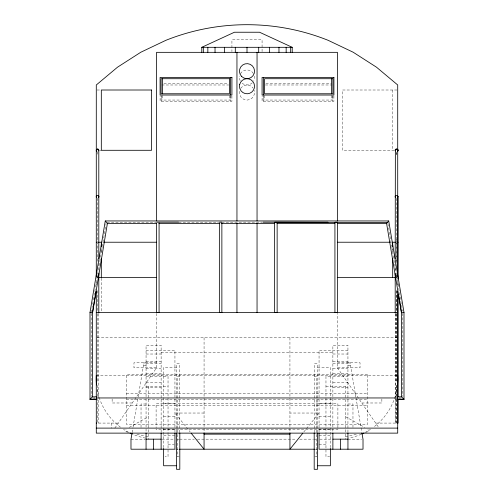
<?xml version="1.0" encoding="UTF-8"?>
<svg xmlns="http://www.w3.org/2000/svg" width="494" height="494" viewBox="0 0 494 494"><rect width="100%" height="100%" fill="white"/><g stroke="black" fill="none" stroke-linecap="round" stroke-linejoin="round"><path stroke-width="0.37" stroke-dasharray="2.47 1.85" d="M239.615 91.322L239.467 92.681A7.534 7.534 0 0 0 254.317 94.317L254.534 92.359A7.534 7.534 0 0 0 254.237 90.414M91.267 312.628L102.159 247.278M102.283 246.518L106.08 223.652M132.133 432.472L132.905 427.934M133.028 427.18L138.017 397.707M138.147 396.954L143.902 362.948L146.057 362.948M114.836 428.107L156.573 367.82L156.573 313.32M303.779 432.009L319.056 413.033L289.935 413.033M129.286 427.378L148.564 416.664M345.436 436.758L357.1 434.17M365.85 432.225L368.042 431.737L368.042 429.224M163.891 83.727L228.129 83.727M265.871 83.727L331.641 83.727M161.859 84.987L228.648 84.987M265.352 84.987L332.141 84.987M97.003 90.007L100.597 90.007M396.997 90.007L342.453 90.007L342.453 150.293L394.126 150.293M99.874 150.293L101.313 150.293M107.105 222.201L155.876 222.201M178.791 222.201L218.632 222.201M221.825 222.201L262.339 222.133M96.287 277.393L97.726 277.393M97.052 337.68L397.713 337.68M146.057 350.24L174.944 350.24L174.944 432.324M347.943 350.24L319.056 350.24L319.056 432.324M161.124 352.747L332.876 352.747M146.057 354.031L161.124 354.007M332.876 354.007L347.943 354.031M146.057 361.54L161.124 361.565M332.876 361.565L347.943 361.54M156.573 362.8L133.967 362.8L133.967 367.82L156.573 367.82M337.427 362.8L360.033 362.8L360.033 367.82L337.427 367.82L337.427 313.32M347.943 362.948L350.098 362.948L355.853 396.954M146.057 363.3L161.124 363.3M332.876 363.3L347.943 363.3M146.057 365.461L143.902 365.461L143.902 362.948M347.943 365.461L350.098 365.461L350.098 362.948M176.512 367.345L163.638 367.345L163.638 447.78M317.488 367.345L330.363 367.345L330.363 447.78M146.057 368.32L161.124 368.32M332.876 368.32L347.943 368.32M146.057 373.347L161.124 373.347M332.876 373.347L347.943 373.347M96.287 375.354L397.713 375.354M146.057 376.36L161.124 376.36M163.638 376.397L168.034 376.397L168.034 456.703L165.101 456.703M330.363 376.397L325.966 376.397L325.966 456.703L329.628 456.703M332.876 376.36L347.943 376.36M179.81 376.471L177.297 376.471L177.297 456.635L179.18 456.635M314.19 376.471L316.703 376.471L316.703 456.635L314.82 456.635M146.057 382.782L161.124 382.782M332.876 382.782L347.943 382.764M146.057 386.407L168.034 386.407M325.966 386.407L347.943 386.407M146.057 387.79L161.124 387.802M332.876 387.802L347.943 387.79M126.433 393.804L367.567 393.804M93.415 397.96L94.854 397.96M399.146 397.96L400.585 397.96M93.415 398.034L94.854 398.034M399.146 398.034L400.585 398.034M126.433 399.529L367.567 399.529M132.225 402.987L112.132 402.987L112.132 397.96M361.775 402.987L381.868 402.987L381.868 397.96M163.638 403.814L174.944 403.814M319.056 403.814L330.363 403.814M146.057 403.993L141.031 403.993L141.031 427.545M347.943 403.993L352.969 403.993L352.969 427.545M126.433 405.253L367.567 405.253M204.065 413.033L174.944 413.033L190.221 432.009M163.638 416.553L174.944 416.553M319.056 416.553L330.363 416.553M118.313 423.08L97.546 423.08L97.546 399.22M375.687 423.08L397.713 423.08M163.638 429.286L174.944 429.286M319.056 429.286L330.363 429.286M163.638 435.22L174.944 435.22M319.056 435.22L330.363 435.22M161.958 439.16L174.271 439.16M177.352 439.16L178.89 439.16M179.662 439.16L194.284 439.16M197.359 439.16L296.641 439.16M299.716 439.16L312.801 439.16M313.573 439.16L316.648 439.16M319.729 439.16L332.042 439.16M130.984 439.271L145.304 439.271M347.943 439.271L361.509 439.271M168.034 444.18L174.172 444.18M319.056 444.18L325.966 444.18M175.71 449.207L178.772 449.207M315.228 449.207L318.29 449.207M128.15 432.225L125.958 431.737L125.958 429.224M136.9 434.17L144.921 435.949M145.65 436.109L148.564 436.758M345.436 416.664L364.714 427.378M337.427 367.82L379.164 428.107M355.983 397.707L360.972 427.18M361.095 427.934L361.867 432.472M387.92 223.652L391.717 246.518M391.841 247.278L397.164 279.19M397.287 279.882L402.48 311.109M402.734 313.332L402.734 396.491M398.078 282.877L398.078 285.958M397.713 282.568L397.713 286.057M396.824 152.448L396.824 154.603M396.824 239.436L396.824 241.529M396.824 242.999L396.824 263.006M396.824 275.319L396.824 277.628M396.824 290.713L396.824 313.029M396.824 313.801L396.824 382.294M396.824 385.369L396.824 398.454M396.824 399.226L396.824 423.08M396.454 152.461L396.454 154.622M396.454 198.298L396.454 262.962M396.454 275.282L396.454 277.591M396.454 290.676L396.454 312.998M396.454 313.77L396.454 382.282M396.454 385.363L396.454 398.448M396.454 399.22L396.454 423.08M395.571 267.47L395.571 270.551M395.571 313.69L395.571 398.43M395.571 399.201L395.571 423.08M395.2 263.339L395.2 266.809M395.2 313.77L395.2 396.91M395.2 397.676L395.2 423.08M392.687 90.007L392.687 150.293M392.687 249.106L392.687 252.928M347.943 432.38L347.943 345.213L332.876 345.213L332.876 432.355M345.436 386.407L345.436 439.271M337.896 427.699L337.896 403.678L156.104 403.678L156.104 427.699M337.896 428.983L337.896 429.422L156.104 429.422L156.104 428.983M333.913 95.96L333.913 101.313L262.073 101.313L262.073 95.96M332.907 95.533L332.907 100.054L263.074 100.054L263.074 95.533M332.406 95.96L332.406 101.313M331.4 95.533L331.4 100.054M317.488 432.448L317.488 363.8L314.19 363.8L314.19 432.448M289.935 337.68L289.935 434.133M264.58 95.533L264.58 100.054M263.58 95.96L263.58 101.313M262.073 51.592L262.073 39.773L231.927 39.773L231.927 51.592M231.927 95.96L231.927 101.313L160.087 101.313L160.087 95.96M230.926 95.533L230.926 100.054L161.093 100.054L161.093 95.533M230.42 95.96L230.42 101.313M229.42 95.533L229.42 100.054M204.065 337.68L204.065 434.133M179.81 432.448L179.81 363.8L176.512 363.8L176.512 432.448M162.6 95.533L162.6 100.054M161.594 95.96L161.594 101.313M161.124 432.355L161.124 345.213L146.057 345.213L146.057 432.38M148.564 386.407L148.564 439.271M111.36 423.08L111.36 428.107M101.313 249.106L101.313 252.928M101.313 278.159L101.313 311.794M98.8 263.339L98.8 266.809M98.8 313.77L98.8 423.08M97.546 151.738L97.546 154.622M97.546 198.298L97.546 263.006M97.546 275.282L97.546 277.628M97.546 290.676L97.546 313.029M97.546 313.77L97.546 382.294M97.546 385.363L97.546 398.454M96.287 282.568L96.287 286.057M91.267 313.332L91.267 396.491M145.471 438.129A60.379 60.379 0 0 1 132.676 434.226M128.644 432.312A60.379 60.379 0 0 1 123.512 429.305M120.456 427.168A60.379 60.379 0 0 1 96.898 387.975M397.102 387.975A60.379 60.379 0 0 1 373.544 427.168M370.488 429.305A60.379 60.379 0 0 1 365.356 432.312M361.324 434.226A60.379 60.379 0 0 1 348.529 438.129M254.422 76.138A7.534 7.534 0 0 1 253.83 80.633M252.329 82.776A7.534 7.534 0 0 1 241.671 82.776M240.17 80.633A7.534 7.534 0 0 1 239.578 76.138M240.473 73.68A7.534 7.534 0 0 1 253.527 73.68M240.739 88.333A7.534 7.534 0 0 1 253.082 88.068M367.567 374.662L126.433 374.662L126.433 424.395L367.567 424.395L367.567 374.662"/><path stroke-width="0.74" d="M98.633 150.293L98.633 150.923A1.254 1.254 0 0 0 98.263 149.262A1.254 1.254 0 0 0 96.583 149.484A1.254 1.254 0 0 0 96.657 151.183C95.052 149.478 98.732 147.959 98.8 150.293L98.8 258.726M397.713 150.293L397.343 151.183A1.254 1.254 0 0 0 397.417 149.484A1.254 1.254 0 0 0 395.737 149.262A1.254 1.254 0 0 0 395.367 150.923C394.329 149.126 397.713 148.219 397.713 150.293L397.343 150.293M397.454 151.38A1.254 1.254 0 0 0 397.454 149.207L398.034 149.966L397.911 150.923M90.007 312.523L105.271 220.948L388.729 220.948L403.993 312.523M96.052 291.479L92.52 312.665L92.52 396.775L90.007 399.288L96.287 399.288M105.271 220.948L107.402 223.455L92.52 312.733L90.007 312.455L90.007 399.288M132.009 433.226L130.984 439.271L130.984 449.207L174.944 449.207L174.944 432.935M395.367 196.13L395.367 197.39A1.254 1.254 0 0 1 395.367 196.13C396.25 194.525 398.67 196.384 397.343 197.649A1.254 1.254 0 0 0 397.343 195.871M96.657 195.871L96.287 196.76L96.657 197.649A1.254 1.254 0 0 1 96.657 195.871C97.608 194.827 99.393 196.198 98.633 197.39A1.254 1.254 0 0 0 98.633 196.13M302.828 433.195L289.935 449.207L289.935 433.047M397.713 399.288L403.993 399.288L403.993 312.455L401.48 312.733L386.598 223.455L388.729 220.948M90.377 398.849L90.007 399.22L96.287 399.22M92.353 396.873L96.287 396.775M201.787 52.333L201.787 47.307L234.44 32.234L259.56 32.234L292.213 47.307L292.213 52.333M201.787 47.307L292.213 47.307M96.287 150.293L96.657 150.293M395.367 150.293L395.2 258.726M96.287 196.433L96.657 196.433M397.343 196.433L397.713 196.433M156.789 222.201L178.562 222.201M219.577 222.201L221.75 222.201M263.104 222.201L328.028 222.201M334.994 222.201L337.408 222.201M107.402 223.455L156.592 223.455M158.907 223.455L219.879 223.455M221.423 223.455L274.683 223.455M276.998 223.455L334.889 223.455M337.204 223.455L386.598 223.455M96.287 242.227L96.657 242.227M98.442 242.227L101.628 242.227M103.617 242.227L156.573 242.227M337.427 242.227L390.384 242.227M392.372 242.227L395.558 242.227M397.343 242.227L398.078 242.227M98.442 277.393L156.573 277.393M337.427 277.393L395.558 277.393M96.287 312.56L397.713 312.56M156.573 312.628L159.074 312.628L159.074 222.967M337.427 312.628L334.926 312.628L334.926 222.967M397.713 396.775L401.647 396.873M96.287 397.96L397.713 397.96M397.713 399.22L403.993 399.22L403.623 398.849M96.287 423.08L96.657 423.08M397.343 423.08L398.078 423.08L398.078 399.201M96.287 428.107L397.713 428.107M204.065 434.133L289.935 434.133M146.057 439.16L161.124 439.16M332.876 439.16L347.943 439.16M179.538 449.207L314.462 449.207M176.512 465.756L163.638 465.756L163.638 448.49M317.488 465.756L330.363 465.756L330.363 448.49M274.652 222.201L387.389 222.528M403.993 399.288L401.48 396.775L401.48 312.665L398.454 294.504M191.172 433.195L204.065 449.207L204.065 433.047M361.991 433.226L363.016 439.271L363.016 449.207L319.056 449.207L319.056 432.935M398.078 196.6L398.078 279.024M398.078 294.43L398.078 396.892M397.713 276.628L397.713 84.987L376.484 67.19L353.173 52.228L328.158 40.329A218.533 218.533 0 0 0 165.842 40.329L140.827 52.228L117.516 67.19L96.287 84.987L96.287 276.628M397.713 291.151L397.713 433.127L96.287 433.127L96.287 291.151M395.2 273.336L395.2 312.998M392.687 242.227L392.687 246.815M392.687 258.282L392.687 277.393M347.943 433.04L347.943 449.207M340.409 439.16L340.409 449.207M337.427 220.942L337.427 52.333L156.573 52.333L156.573 220.942M337.427 223.01L337.427 312.56M332.876 433.028L332.876 449.207M331.4 78.707L331.4 93.774M317.488 432.991L317.488 469.3L314.19 469.3L314.19 432.874M290.676 47.307L290.676 52.333M286.156 47.307L286.156 52.333M278.968 47.307L278.968 52.333M277.14 222.967L277.14 312.628L274.639 312.628L274.639 222.967M269.607 47.307L269.607 52.333M263.58 77.447L263.58 95.033M258.702 47.307L258.702 52.333M257.047 52.333L257.047 220.83M257.047 223.14L257.047 312.56M247 47.307L247 52.333M236.953 52.333L236.953 220.942M236.953 223.251L236.953 312.56M235.298 47.307L235.298 52.333M230.42 77.447L230.42 95.033M224.393 47.307L224.393 52.333M221.868 222.967L221.868 312.628L219.361 312.628L219.361 222.967M215.032 47.307L215.032 52.333M207.844 47.307L207.844 52.333M203.324 47.307L203.324 52.333M179.81 432.874L179.81 469.3L176.512 469.3L176.512 432.991M162.6 78.707L162.6 93.774M161.124 433.028L161.124 449.207M156.573 223.01L156.573 312.56M153.591 439.16L153.591 449.207M146.057 433.04L146.057 449.207M101.313 242.227L101.313 246.815M101.313 258.282L101.313 277.393M98.8 273.336L98.8 312.998M131.997 433.93A60.379 60.379 0 0 1 129.978 432.985M96.515 385.017A60.379 60.379 0 0 1 96.287 375.354M397.713 375.354A60.379 60.379 0 0 1 397.485 385.017M364.022 432.985A60.379 60.379 0 0 1 362.003 433.93M395.373 196.927A1.328 0.346 0 0 1 395.373 196.593M397.343 196.519A1.328 0.346 0 0 1 397.343 196.995M96.657 196.995A1.328 0.346 0 0 1 96.657 196.519M98.627 196.593A1.328 0.346 0 0 1 98.627 196.927M397.911 196.427A1.328 0.346 0 0 1 397.911 196.766M239.683 84.443L239.467 86.401A7.534 7.534 0 0 0 254.317 88.037L254.534 86.08A7.534 7.534 0 0 0 239.683 84.443M231.927 77.447L160.087 77.447L160.087 95.033L231.927 95.033L231.927 77.447M333.913 77.447L262.073 77.447L262.073 95.033L333.913 95.033L333.913 77.447M229.42 78.707L161.093 78.707L161.093 93.774L229.42 93.774L229.42 78.707M332.907 78.707L264.58 78.707L264.58 93.774L332.907 93.774L332.907 78.707M151.547 90.007L101.313 90.007L101.313 150.293L151.547 150.293L151.547 90.007M241.671 76.496A7.534 7.534 0 0 0 254.28 73.118A7.534 7.534 0 0 0 245.049 63.893A7.534 7.534 0 0 0 241.671 76.496"/></g></svg>
